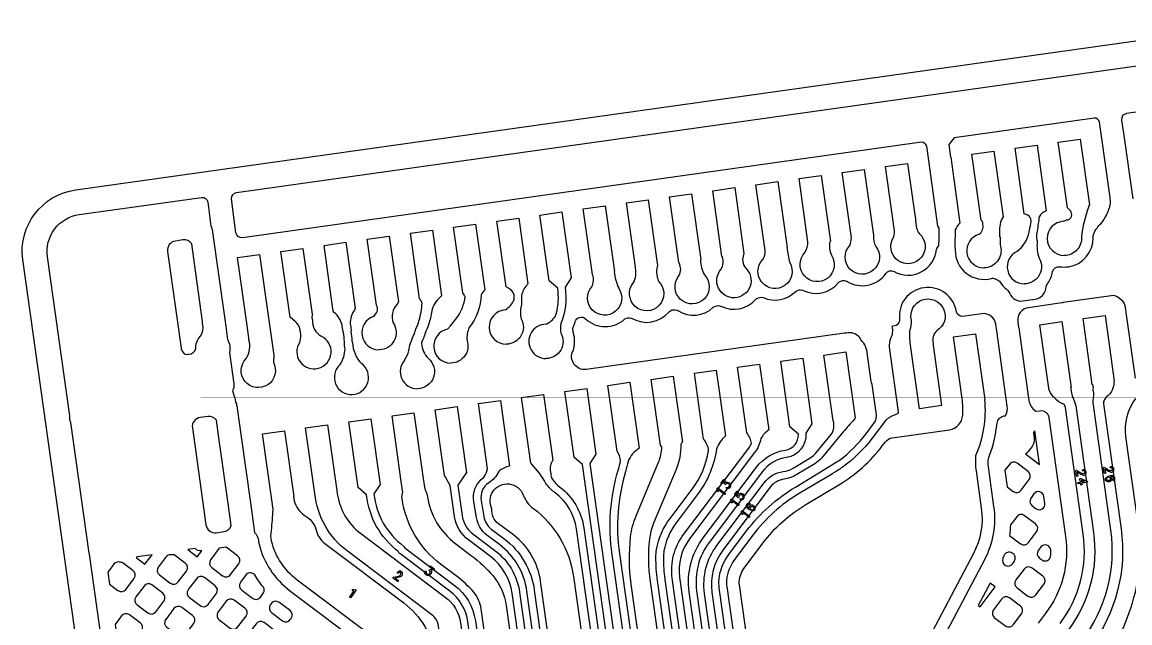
# Model space of a CAD drawing. Extents: x 176 to 489, y 37 to 258.
# Drawn here: x 221.88 to 230.77, y 152.39 to 157.21 of the extents above; entities that cross this region are included whole.
import ezdxf

# ---------------------------------------------------------------- set-up
doc = ezdxf.new("R2010")
doc.units = 0
for name, color, linetype in [('bak_bak_ttr1-bcq7360', 9, 'Continuous'), ('bak_outline', 8, 'Continuous'), ('biaozhu1', 5, 'Continuous'), ('quyukuang', 6, 'Continuous')]:
    doc.layers.add(name, color=color, linetype=linetype)

msp = doc.modelspace()

# ---------------------------------------------------------------- linework, layer by layer
at = {"layer": 'bak_bak_ttr1-bcq7360'}
for p, q in [((230.0462, 153.6611), (230.0082, 153.9317)), ((229.9347, 153.7452), (230.0462, 153.6611))]:
    msp.add_line(p, q, dxfattribs=at)
for points in [[(223.5628, 155.7933, -0.353993), (223.6011, 155.8436), (231.2271, 156.9154, -0.356817)], [(231.2783, 156.5512), (230.744, 156.4761, -0.05622), (230.7416, 156.4754, 0.406576), (230.7051, 156.4245), (230.7198, 156.3206), (230.7199, 156.3206), (230.794, 155.7929)], [(230.2417, 155.6127, 0.069948), (230.253, 155.6191, -0.217122), (230.2752, 155.6242, 0.301188), (230.3059, 155.6649, -0.09892), (230.3029, 155.6752, 0.229678), (230.2826, 155.7092, -0.073191), (230.2766, 155.7145), (230.271, 155.7194), (230.2711, 155.7198), (230.197, 156.2471), (230.3733, 156.2719), (230.4476, 155.7442), (230.4401, 155.7327, -0.065088), (230.4387, 155.7258, 0.055549), (230.3828, 155.4869, -0.439254), (230.2458, 155.3378)], [(228.7376, 154.0598), (228.7371, 154.0598), (228.7028, 154.3036, -0.067239), (228.6964, 154.3264), (228.6611, 154.5781, 0.066596), (228.6363, 154.6336, -0.103635), (228.6032, 154.6793, 0.288797), (228.4969, 154.7154, -0.132157), (228.4826, 154.7158), (226.4083, 154.4242, -0.608828), (226.3028, 154.5725, 0.161551), (226.3055, 154.7163, -0.051754), (226.3019, 154.7489, -0.04794), (226.3035, 154.7583, 0.019299), (226.3202, 154.8069, -0.556719), (226.404, 154.8294, 0.395201), (226.7187, 154.8286), (226.7332, 154.8354, -0.110295), (226.7549, 154.838), (226.7733, 154.8343, -0.028326), (226.7785, 154.8323, 0.365149), (227.0705, 154.8843, -0.038026), (227.0763, 154.8891), (227.0925, 154.8983, -0.136094), (227.1191, 154.9021), (227.137, 154.898, -0.036555), (227.1437, 154.8951, 0.34729), (227.4277, 154.9221, -0.024885), (227.4317, 154.9249), (227.447, 154.9324, -0.110204), (227.4687, 154.9355), (227.4861, 154.9323, -0.018702), (227.4895, 154.9312, 0.343663), (227.7674, 154.9847, -0.03415), (227.7727, 154.9889), (227.7904, 154.9987, -0.114169), (227.8126, 155.0028), (227.8275, 155.0006, -0.012746), (227.8297, 154.9999, 0.315693), (228.0896, 155.0501), (228.1062, 155.0586, -0.113364), (228.1284, 155.062), (228.1455, 155.059, -0.022481), (228.1497, 155.0576, 0.349996), (228.4304, 155.1178, -0.037782), (228.4362, 155.1226), (228.4531, 155.1322, -0.132642), (228.479, 155.1362), (228.4961, 155.1325, -0.03306), (228.5022, 155.1301, 0.399124), (228.8127, 155.1931, -0.384476), (228.8793, 155.2083, 0.538551), (229.2197, 155.3862, -0.184333), (229.239, 155.4164, 0.015534), (229.2414, 155.5573, 0.026279), (229.2315, 155.5733), (229.2313, 155.5733), (229.1571, 156.101), (229.1573, 156.101), (229.1413, 156.2145, 0.32093), (229.0989, 156.2465), (223.6493, 155.4806, -0.35977), (223.5984, 155.5193), (223.5628, 155.7933)], [(229.8647, 155.3712, 0.203159), (229.9624, 155.5282, -0.10587), (229.9665, 155.5389, 0.014633), (229.9784, 155.6142, -0.107143), (229.9781, 155.6169, 0.317811), (229.9525, 155.6617, 0.057022), (229.9244, 155.6709), (229.9244, 155.6713), (229.8503, 156.1984), (230.0267, 156.2232), (230.1009, 155.6958), (230.1008, 155.6955, 0.135006), (230.0424, 155.6491, -0.013042), (230.0413, 155.6351, -0.021239), (230.024, 155.5204, 0.051301), (230.0239, 155.4631, -0.165733), (230.0278, 155.4458, 0.113214), (230.0431, 155.3177, -0.581217), (229.9249, 155.11)], [(229.5613, 155.5082, 0.313171), (229.5926, 155.5875, -0.114588), (229.5926, 155.5999, 0.05483), (229.5868, 155.6141), (229.5778, 155.622), (229.5779, 155.6224), (229.5037, 156.1497), (229.6801, 156.1745), (229.7544, 155.6468), (229.7376, 155.621, 0.09656), (229.7265, 155.49, -0.15299), (229.7305, 155.4741, 0.046144), (229.733, 155.4112, -0.491527), (229.6, 155.2388)], [(228.4639, 156.0036), (228.6402, 156.0283), (228.7145, 155.5007), (228.7129, 155.4982, 0.123311), (228.7322, 155.4104)], [(228.7322, 155.4104, -2.176891), (228.5237, 155.4189, 0.090674), (228.5375, 155.4801), (228.4639, 156.0036)], [(228.8105, 156.0523), (228.9869, 156.0771), (229.0475, 155.6457, -0.163537), (229.0517, 155.6287, 0.012957), (229.0512, 155.6192), (229.0599, 155.5571, 0.063539), (229.0799, 155.5142)], [(229.0799, 155.5142, -2.24321), (228.8772, 155.4869, 0.096176), (228.8806, 155.5535), (228.8105, 156.0523)], [(227.7707, 155.9061), (227.947, 155.9309), (228.0213, 155.4032), (228.0199, 155.401, 0.045423), (228.0426, 155.2804)], [(228.1173, 155.9549), (228.2936, 155.9796), (228.3678, 155.4519), (228.3669, 155.4518), (228.3637, 155.4476, 0.147492), (228.3763, 155.3417)], [(228.3763, 155.3417, -2.106309), (228.1641, 155.3614, 0.134446), (228.1885, 155.4487), (228.1173, 155.9549)], [(227.0775, 155.8087), (227.2538, 155.8335), (227.3281, 155.3058), (227.3258, 155.3023, 0.140233), (227.3587, 155.1814)], [(228.0426, 155.2804, -2.032129), (227.8263, 155.3068, 0.167948), (227.8458, 155.3775), (227.8448, 155.3784), (227.8448, 155.3788), (227.7707, 155.9061)], [(223.1426, 147.8066), (222.4219, 152.9421, -0.032841), (222.42, 152.9483), (222.2724, 153.9983, -0.098272), (222.265, 154.0513), (222.0855, 155.328, -0.414219), (222.3406, 155.6665), (223.3218, 155.8044, -0.359817), (223.3727, 155.7656), (223.3976, 155.5744, -0.08244), (223.4063, 155.5467), (223.4413, 155.2977), (223.4414, 155.2977), (223.5156, 154.77), (223.5155, 154.77), (223.5302, 154.6649, -0.204207), (223.5452, 154.5581), (223.5805, 154.3074, -0.167166), (223.5695, 154.2507), (223.5875, 154.2021, -0.02039), (223.5894, 154.1943), (223.5935, 154.164, -0.100843), (223.6053, 154.1306), (223.6403, 153.8816), (223.6404, 153.8816), (223.7146, 153.3539), (223.7145, 153.3539), (223.7479, 153.1158, -0.185314), (223.7783, 153.0493, 0.025821), (223.7839, 153.0202, 0.172879), (224.0279, 152.6503), (224.6609, 152.1733, -0.198371)], [(226.3843, 155.7113), (226.5606, 155.7361), (226.6349, 155.2084), (226.6343, 155.2074, 0.082969), (226.6696, 155.0744)], [(226.7309, 155.76), (226.9072, 155.7848), (226.9815, 155.2571), (226.9802, 155.2551, -0.050397), (226.9789, 155.2498, 0.15653), (226.9764, 155.1795, -0.048826), (226.9773, 155.1742, 0.111381), (226.9926, 155.1271)], [(226.9926, 155.1271, -2.250437), (226.7886, 155.1203, 0.178341), (226.8039, 155.2359, -0.07916), (226.8033, 155.2446), (226.7309, 155.76)], [(227.3587, 155.1814, -2.225142), (227.1531, 155.1751, 0.254142), (227.1541, 155.2787), (227.1515, 155.281), (227.1516, 155.2814), (227.0775, 155.8087)], [(226.0871, 154.7857, 0.109064), (226.1625, 154.851, 0.028679), (226.1687, 154.87, 0.103119), (226.1798, 155.0755), (226.1117, 155.1349), (226.1118, 155.1353), (226.0377, 155.6626), (226.214, 155.6874), (226.2883, 155.1597), (226.2392, 155.0838, -0.132358), (226.2062, 154.7922, 0.100374), (226.2054, 154.7158, -0.574218), (226.0857, 154.5107)], [(226.6696, 155.0744, -2.045467), (226.453, 155.0872, 0.21962), (226.4612, 155.1811), (226.4583, 155.1836), (226.4584, 155.184), (226.3843, 155.7113)], [(225.2955, 154.7466), (225.3209, 154.7726), (225.3693, 154.8368, 0.134042), (225.4374, 155.0075, 0.048353), (225.4189, 155.0375), (225.4186, 155.0375), (225.3445, 155.5652), (225.5208, 155.5899), (225.595, 155.0622), (225.5945, 155.0622, 0.057803), (225.566, 155.023, -0.150153), (225.4706, 154.7602, 0.148582), (225.4529, 154.6551, -0.511672), (225.3224, 154.4742)], [(225.7601, 154.9008, 0.118307), (225.8304, 154.9802), (225.8303, 155.0225, 0.206729), (225.7803, 155.0774, -0.135618), (225.769, 155.0867), (225.7652, 155.0862), (225.6911, 155.6139), (225.8674, 155.6386), (225.9416, 155.1109), (225.9387, 155.1105, -0.083434), (225.9338, 155.1029, 0.135191), (225.8903, 155.0164), (225.8904, 154.9453, -0.108469), (225.8877, 154.9328, 0.142472), (225.8879, 154.8291, -0.568568), (225.767, 154.626)], [(224.7256, 154.94), (224.7254, 154.94), (224.6513, 155.4677), (224.8276, 155.4925), (224.9017, 154.9648), (224.9013, 154.9647), (224.9005, 154.964, -0.181148), (224.8924, 154.9465, 0.295735), (224.8595, 154.7964, -0.603894), (224.7462, 154.581)], [(224.9509, 154.4969, 0.076457), (224.9851, 154.575, -0.076308), (225.0207, 154.6895, 0.042667), (225.0322, 154.7201, -0.039453), (225.0468, 154.7586, 0.03994), (225.0662, 154.8101, 0.049563), (225.0927, 154.9563, 0.054001), (225.0722, 154.9888), (224.9979, 155.5164), (225.1742, 155.5412), (225.2484, 155.0135, 0.13964), (225.172, 154.908, -0.035097), (225.1485, 154.7968, -0.039877), (225.1257, 154.7364, 0.039116), (225.1146, 154.707, -0.042695), (225.0994, 154.6668, 0.02342), (225.087, 154.6381, -0.063121), (225.0882, 154.6313, 0.184571), (225.1395, 154.5133, -0.709828), (225.0538, 154.2682)], [(223.9581, 155.3703), (224.1344, 155.3951), (224.2087, 154.8674), (224.2073, 154.8358, -0.148823), (224.211, 154.8202, 0.289668), (224.2827, 154.6899)], [(224.3047, 155.419), (224.481, 155.4438), (224.5551, 154.9161), (224.5548, 154.916, -0.131675), (224.5491, 154.9002, 0.153891), (224.5148, 154.7907, -0.050203), (224.5215, 154.74, -0.101984), (224.5205, 154.727, -0.002628), (224.5289, 154.6533, -0.119031), (224.5331, 154.6386, 0.186467), (224.6054, 154.4705)], [(224.4345, 154.4628, 0.134222), (224.4735, 154.5887, -0.037539), (224.4682, 154.6362, -0.079504), (224.4694, 154.6464, 0.002644), (224.461, 154.7199, -0.066203), (224.4578, 154.7278, -0.053759), (224.45, 154.782, 0.153582), (224.3883, 154.8783, -0.242811), (224.3768, 154.9058), (224.3047, 155.419)], [(224.1101, 154.6427, 0.165734), (224.1147, 154.726, -0.131614), (224.1145, 154.7402, 0.163898), (224.073, 154.8083), (224.0321, 154.8426), (224.0322, 154.843), (223.9581, 155.3703)], [(229.2776, 152.2747), (229.6066, 152.8975, 0.157732), (229.6811, 153.3244), (229.6391, 153.6237, -0.037184), (229.6346, 153.6929, -0.094492), (229.639, 153.7162, 0.069231), (229.7067, 153.9935, -0.346461), (229.7612, 154.05), (229.7739, 154.0518, 0.158668), (229.788, 154.1279), (229.777, 154.2059), (229.7769, 154.2059), (229.7028, 154.7336), (229.7029, 154.7336), (229.6955, 154.786, 0.408482), (229.5839, 154.8705), (229.4296, 154.8488, -0.350786), (229.379, 154.8861, 0.988807), (228.9233, 154.8223, -0.10925), (228.9186, 154.8011, -0.234766), (228.8844, 154.7722), (228.862, 154.7691, -0.185369), (228.8503, 154.6712, 0.075147), (228.8406, 154.6028), (228.9134, 154.0845, -0.291942), (228.8941, 154.0617, 0.094814), (228.8121, 154.0162), (228.703, 153.8714, -0.075813), (228.4625, 153.6367, -0.015538), (228.3841, 153.5865), (228.1184, 153.4276, 0.096876), (227.7441, 153.0913), (227.6011, 152.9015, 0.136394), (227.535, 152.7332, 0.060799), (227.536, 152.6803), (229.2967, 140.1527, 0.170445)], [(229.0181, 154.8184, -1.995912), (229.2211, 154.733, 0.265034), (229.1923, 154.6321, -0.133134), (229.1919, 154.6178), (229.26, 154.1333), (229.0837, 154.1085), (229.0096, 154.6362), (229.0097, 154.6362), (229.0074, 154.6526, -0.063312), (229.0065, 154.72)], [(230.8167, 154.3524), (230.7426, 154.8797), (230.7427, 154.8798), (230.7365, 154.924, 0.197341), (230.7022, 154.9822), (230.6771, 155.0011, 0.19568), (230.6223, 155.0149), (230.2369, 154.9608, -0.104166), (230.2253, 154.9566), (229.9574, 154.9189, 0.414228), (229.8723, 154.806), (229.879, 154.7584), (229.8791, 154.7584), (229.9532, 154.2307), (229.9531, 154.2307), (229.961, 154.1748, 0.216843), (230.0166, 154.0875), (230.0498, 154.0921, -0.414245), (230.1215, 154.0381), (230.2558, 153.0825, -0.202006), (230.0917, 152.4628), (230.0352, 152.3874, 0.077104)], [(230.3902, 152.2501, 0.198861), (230.6187, 153.1333), (230.4766, 154.1586, -0.109369), (230.4767, 154.1705, 0.106858), (230.4781, 154.2591, -0.134621), (230.4791, 154.2736, 0.032239), (230.4742, 154.3003), (230.47, 154.3033), (230.4701, 154.3037), (230.396, 154.831), (230.5723, 154.8558), (230.6466, 154.3281), (230.6433, 154.324, -0.241113), (230.5851, 154.2039, -0.01957), (230.5795, 154.1957), (230.5685, 154.1812, 0.198864), (230.5599, 154.1479), (230.7009, 153.1448, -0.198861), (230.4565, 152.2002)], [(229.0065, 154.72, -0.154337), (229.0068, 154.7366, 0.091215), (229.0181, 154.8184)], [(230.2114, 152.3847, 0.198989), (230.3973, 153.1024), (230.2544, 154.1191, 0.154686), (230.2427, 154.1436, -0.048489), (230.2377, 154.1451, -0.192473), (230.1257, 154.2549), (230.1235, 154.2546), (230.0494, 154.7823), (230.2257, 154.8071), (230.2999, 154.2794), (230.2962, 154.2789, 0.021689), (230.2994, 154.2552, 0.078678), (230.3247, 154.1724, -0.08412), (230.327, 154.1644, -0.06905), (230.3366, 154.1306), (230.4795, 153.114, -0.19901), (230.2778, 152.3345)], [(227.6373, 152.7225, -0.13675), (227.6834, 152.8398), (227.8263, 153.0294, -0.09688), (228.1711, 153.3392), (228.4368, 153.4981, 0.096882), (228.7844, 153.8102), (228.8094, 153.8432, -0.161866), (228.8639, 153.8752), (229.3232, 153.9398, 0.357385), (229.4301, 154.0567, 0.044212), (229.4257, 154.1898), (229.3562, 154.6849), (229.5325, 154.7097), (229.6066, 154.182), (229.6054, 154.1818, -0.124671), (229.533, 153.7295, 0.053086), (229.537, 153.6089), (229.579, 153.3101), (229.5792, 153.3101)], [(228.871, 141.002), (227.2356, 152.6388, -0.198779), (227.3473, 153.0715), (227.7755, 153.6398, -0.199021), (228.007, 153.7761, 0.391994), (228.1113, 153.9043), (228.0438, 153.9623), (228.0438, 153.9627), (227.9697, 154.49), (228.1461, 154.5148), (228.2203, 153.9871), (228.1709, 153.912, -0.398363), (228.0152, 153.7167, 0.198927), (227.8234, 153.6037), (227.3952, 153.0354, 0.198774), (227.295, 152.6472), (228.9304, 141.0103, 0.007988)], [(228.3924, 154.0113), (228.3905, 154.011), (228.3163, 154.5387), (228.4927, 154.5635), (228.5668, 154.0358), (228.5663, 154.0358, -0.156491), (228.5591, 154.0206, 0.007951), (228.4699, 153.9222), (228.2958, 153.7114, -0.085052), (228.2429, 153.6662), (228.1, 153.5804, -0.100996), (227.9971, 153.5441, 0.198629), (227.8853, 153.478), (227.5054, 152.9739, 0.198823), (227.4177, 152.6349), (228.8359, 142.5442, 0.058028)], [(228.6336, 140.9686), (226.9806, 152.7305, -0.035634), (226.9682, 152.9136, -0.042556), (226.9736, 152.9786, -0.119073), (227.0817, 153.2276), (227.259, 153.4628, 0.121196), (227.3911, 153.7714, 0.143022), (227.3508, 153.8649), (227.2765, 154.3926), (227.4528, 154.4174), (227.527, 153.8897, 0.135544), (227.4539, 153.786, -0.129388), (227.3068, 153.4267), (227.1296, 153.1914, 0.119089), (227.0326, 152.9683, 0.042519), (227.0282, 152.9134, 0.035651), (227.0399, 152.7388), (228.693, 140.977, 0.007864)], [(228.7523, 140.9853), (227.0993, 152.7471, -0.198705), (227.1906, 153.0998), (227.7125, 153.7925, 0.050178), (227.7341, 153.828, 0.146528), (227.6974, 153.9136), (227.6231, 154.4413), (227.7994, 154.4661), (227.8736, 153.9384), (227.873, 153.9383, 0.105381), (227.8097, 153.8681, -0.115554), (227.7604, 153.7564), (227.2385, 153.0638, 0.198694), (227.1587, 152.7554), (228.8117, 140.9937, 0.007893)], [(228.3046, 140.9225), (226.6161, 152.937, -0.107672), (226.6675, 153.6223, 0.022587), (226.6842, 153.6893, 0.128978), (226.6576, 153.7675), (226.5833, 154.2952), (226.7596, 154.32), (226.8338, 153.7923, 0.147733), (226.7445, 153.6856, -0.025161), (226.7249, 153.6051, 0.107652), (226.6754, 152.9454), (228.3639, 140.9309, 0.007679)], [(228.4233, 140.9392), (226.7702, 152.7014, -0.063199), (226.7652, 153.0795, -0.071309), (226.8091, 153.2482), (226.99, 153.68, 0.095305), (227.0152, 153.8012, 0.022882), (227.0044, 153.8162), (227.0041, 153.8162), (226.9299, 154.3439), (227.1062, 154.3687), (227.1804, 153.841), (227.18, 153.8409, 0.027008), (227.1674, 153.8215, -0.107266), (227.1306, 153.6213), (226.9497, 153.1893, 0.071567), (226.9166, 153.062, 0.063125), (226.9212, 152.7226), (228.5742, 140.9604, 0.007756)], [(227.9464, 142.5056), (226.3789, 153.6594), (226.3107, 153.7188), (226.3108, 153.7192), (226.2367, 154.2465), (226.413, 154.2713), (226.4873, 153.7436), (226.4382, 153.6677), (228.0058, 142.5139, 0.010631)], [(227.3691, 142.4245), (225.9329, 152.644, 0.198786), (225.7127, 153.018), (225.611, 153.0946, -0.19894), (225.5285, 153.2348), (225.5081, 153.3598, -0.301188), (225.5878, 153.5589, 0.074787), (225.6172, 153.6247), (225.5435, 154.149), (225.7198, 154.1738), (225.7941, 153.6464, 0.145109), (225.7063, 153.6039, -0.145572), (225.6264, 153.5126, 0.312243), (225.5668, 153.372), (225.5878, 153.2432, 0.198904), (225.6471, 153.1425), (225.7488, 153.0659, -0.198792), (225.9923, 152.6524), (227.4285, 142.4329, 0.009058)], [(227.8277, 142.4887), (226.3304, 153.143, 0.198834), (226.1591, 153.4336, -0.064915), (226.0955, 153.496, -0.138673), (226.0852, 153.5069, 0.07468), (225.9693, 153.6657, -0.053269), (225.9656, 153.6703), (225.9643, 153.6701), (225.8901, 154.1978), (226.0664, 154.2225), (226.1406, 153.6948), (226.1389, 153.6946, -0.065346), (226.1362, 153.6881, 0.213414), (226.1249, 153.5863, -0.140685), (226.1254, 153.5711, 0.070993), (226.1375, 153.5398, 0.072534), (226.1953, 153.4814, -0.19875), (226.3897, 153.1513), (227.8871, 142.4971, 0.009149)], [(231.2696, 140.4959), (229.9603, 149.8125, -0.19894), (230.5286, 152.0103, 0.071068), (230.7272, 152.3703), (230.7631, 152.4654, 0.125979), (230.841, 153.1638), (230.7396, 153.8854, -0.199109), (230.8181, 154.1892, 0.04499)], [(226.9898, 142.3714), (225.5661, 152.5017, 0.142778), (225.506, 152.6354, 0.054465), (225.3664, 152.7665), (225.2404, 152.8615, -0.198918), (224.931, 153.3866, -0.127048), (224.9368, 153.4371), (224.9246, 153.5239), (224.9244, 153.5239), (224.8503, 154.0516), (225.0266, 154.0764), (225.1008, 153.5487), (225.1006, 153.5487), (225.1128, 153.4618, -0.127078), (225.1323, 153.4149, 0.19892), (225.3626, 153.0237), (225.4885, 152.9289, -0.054643), (225.6608, 152.767, -0.142563), (225.7673, 152.5299), (227.191, 142.3997, 0.008987)], [(227.2504, 142.4079), (225.8142, 152.6271, 0.199019), (225.6402, 152.9224), (225.4641, 153.0551, -0.19874), (225.3531, 153.2435), (225.318, 153.4931), (225.2709, 153.5726), (225.271, 153.573), (225.1969, 154.1003), (225.3732, 154.1251), (225.4475, 153.5974), (225.3784, 153.4938), (225.4124, 153.2519, 0.198741), (225.5002, 153.103), (225.6763, 152.9703, -0.199015), (225.8736, 152.6354), (227.3098, 142.4162, 0.009035)], [(238.9207, 87.9006), (232.4852, 133.6917, 0.017693), (232.4342, 133.9745, 0.017182), (232.4188, 134.0352, -0.019749), (232.3825, 134.1823, 0.019373), (232.3656, 134.251, 0.118259), (231.4309, 135.8999, -0.170342), (229.2373, 140.1444), (227.4767, 152.6719, -0.060854), (227.4753, 152.7394, -0.136423), (227.5532, 152.9376), (227.6962, 153.1274, -0.096876), (228.0876, 153.479), (228.4284, 153.686, 0.002304), (228.4393, 153.6939, 0.072372), (228.6552, 153.9075), (228.7269, 154.0054, 0.098099), (228.7376, 154.0598)], [(226.6357, 142.3213), (225.2243, 152.3641, 0.198934), (225.1709, 152.4547), (224.4907, 152.9673, -0.208858), (224.2314, 153.4265), (224.2312, 153.4265), (224.1571, 153.9542), (224.3334, 153.979), (224.4076, 153.4513), (224.4074, 153.4513), (224.4109, 153.4264, 0.198919), (224.5977, 153.1093), (225.2779, 152.5967, -0.198917), (225.4004, 152.3889), (226.8118, 142.346, 0.008912)], [(226.8715, 142.3522), (225.4597, 152.3974, 0.198761), (225.314, 152.6447), (224.9132, 152.9467, -0.117743), (224.8993, 152.9636, -0.203205), (224.6458, 153.4158), (224.5777, 153.4752), (224.5778, 153.4756), (224.5037, 154.0029), (224.68, 154.0277), (224.7543, 153.5), (224.7052, 153.4241, 0.20758), (224.9426, 153.0059, -0.148123), (224.9528, 152.9919), (225.3501, 152.6925, -0.198758), (225.519, 152.4058), (226.9308, 142.3605, 0.008922)], [(227.3584, 152.6266, -0.198823), (227.4575, 153.01), (227.8374, 153.5141, -0.199103), (227.989, 153.6035, 0.100732), (228.0692, 153.6318), (228.2122, 153.7177, 0.084962), (228.2497, 153.7497), (228.3744, 153.9008, 0.216581), (228.3924, 154.0113)], [(226.2116, 142.262), (224.8335, 152.0679, 0.198483), (224.7233, 152.2554), (224.0891, 152.7333, -0.172253), (223.8841, 153.0446, -0.118118), (223.8835, 153.1304, 0.007977), (223.8962, 153.2985), (223.885, 153.3778), (223.8849, 153.3778), (223.8107, 153.9055), (223.987, 153.9303), (224.0612, 153.4026), (224.0611, 153.4026), (224.0658, 153.3689, 0.169479), (224.1452, 153.2534, -0.22002), (224.2417, 153.1326, 0.171907), (224.311, 153.0272), (224.9451, 152.5494, -0.19866), (225.1982, 152.1191), (226.5763, 142.3133, 0.008848)], [(230.0082, 153.9317), (229.9972, 153.9171), (230.0035, 153.872, -0.200421), (229.9862, 153.8057), (229.9556, 153.7651, -0.081715), (229.9347, 153.7452)], [(231.4296, 140.5181), (230.1308, 149.76, -0.195211), (230.6783, 151.9406, 0.195105), (231.1135, 153.6758)], [(237.6059, 87.2344), (231.1236, 133.3585, 0.040698), (231.0604, 133.6391), (230.937, 134.0344, 0.111942), (230.4406, 134.8901), (230.0709, 135.2886, -0.025071), (229.5162, 135.9496, -0.023753), (229.0544, 136.6243, -0.006069), (228.9471, 136.8033, -0.003104), (228.9073, 136.8719, -0.095144), (227.8569, 139.9452), (227.7647, 140.6007, -0.007327), (227.7277, 140.8386), (227.6136, 141.6507, -0.009059), (227.4879, 142.4408), (226.0427, 152.7245, 0.1987), (225.8241, 153.095), (225.7048, 153.185, -0.259244), (225.6524, 153.3035, -1.063461), (225.9038, 153.4156)], [(225.9038, 153.4156, 0.152901), (225.9845, 153.308, -0.198729), (226.3067, 152.7618), (227.752, 142.4779, 0.009087), (227.8766, 141.695, -0.010456), (227.8774, 141.6897), (227.9918, 140.8757, 0.007387), (228.028, 140.6437, -0.008656), (228.0286, 140.6395), (228.121, 139.9823, 0.127654), (229.729, 136.1104, 0.025063), (230.2664, 135.47), (230.6361, 135.0715, -0.047569), (230.9249, 134.6941, -0.064029), (231.1916, 134.1139), (231.315, 133.7187, -0.040702), (231.3877, 133.3958), (237.8715, 87.2596, -0.061024)], [(229.5792, 153.3101, -0.157735), (229.5156, 152.9457), (229.1843, 152.3187, 0.013545), (229.0983, 152.1458), (229.0981, 152.1455, 0.023435), (228.9731, 151.8355, -0.007427), (228.9588, 151.7973, 0.014268), (228.9559, 151.7905, 0.129945), (228.6987, 149.6378), (230.0175, 140.2545, 0.17111), (231.9857, 136.4608, -0.03261), (232.3891, 135.9742, -0.004362), (232.4483, 135.891, -0.085224), (233.1417, 134.4028, -0.017413), (233.1494, 134.3697), (233.1512, 134.3584, 0.026614), (233.1802, 134.2417, 0.01347), (233.1824, 134.2351, 0.002989), (233.1834, 134.2319, -0.008925), (233.1885, 134.2136, -0.000972), (233.192, 134.1982, -0.020756), (233.2655, 133.8025), (239.2133, 91.4822)], [(223.324, 152.9684), (223.3224, 152.9681, -0.230812), (223.2695, 152.9853), (223.213, 152.9774)], [(222.9247, 152.9369), (222.804, 152.9199, -0.014765), (222.7986, 152.9141)], [(239.0821, 87.922), (232.6463, 133.715, 0.017682), (232.5935, 134.0089, 0.01723), (232.5752, 134.0808, -0.019719), (232.5419, 134.2151, 0.019284), (232.5222, 134.2957, 0.118839), (231.5435, 136.0177, -0.170363), (229.3986, 140.1665), (227.6381, 152.6946), (227.6378, 152.6951, -0.059522), (227.6373, 152.7225)], [(238.8019, 87.8844), (232.3665, 133.6748, 0.017666), (232.3171, 133.9488, 0.017267), (232.3034, 134.0018, -0.019768), (232.2648, 134.1582, 0.019335), (232.2502, 134.2178, 0.118011), (231.3456, 135.8151, -0.170229), (229.1185, 140.1282), (228.7848, 142.5028, -0.052436), (228.7765, 142.5359), (227.3584, 152.6266)]]:
    msp.add_lwpolyline(points, format="xyb", dxfattribs=at)
for points in [[(229.3189, 156.2281), (229.3333, 156.1258), (229.3335, 156.1258), (229.4076, 155.5981), (229.4072, 155.598, 0.078958), (229.3685, 155.5427, -0.014453), (229.3656, 155.4043, -0.120559), (229.37, 155.3809, 0.501182), (229.6608, 155.1544, -0.127371), (229.6859, 155.152), (229.717, 155.1369, -0.100928), (229.7315, 155.1232, 0.078803), (229.7793, 155.0693, -0.017551), (229.7846, 155.0647, -0.100316), (229.8079, 155.0315, 0.331606), (229.9121, 154.9731), (230.0126, 154.9872, 0.333999), (230.0968, 155.073, -0.115815), (230.1139, 155.1164, 0.107608), (230.1512, 155.2068, -0.408254), (230.2095, 155.248, 0.074712), (230.2778, 155.2476, 0.382598), (230.4758, 155.4825, -0.071255), (230.4813, 155.5104, 0.019236), (230.4894, 155.5304, -0.084912), (230.5083, 155.5583, -0.118665), (230.5397, 155.5932, 0.089472), (230.6097, 155.7273, -0.019009), (230.6169, 155.7625, 0.011916), (230.613, 155.8019), (230.5436, 156.2958), (230.5437, 156.2959), (230.5279, 156.4079, 0.338732), (230.4839, 156.4411), (229.3604, 156.2832)], [(227.4241, 155.8574), (227.6004, 155.8822), (227.6747, 155.3545), (227.6734, 155.3526, -0.060142), (227.6717, 155.3462, 0.265594), (227.6857, 155.2387, -2.415423), (227.4916, 155.2279, 0.201408), (227.5018, 155.3265), (227.4981, 155.3297), (227.4982, 155.3301)], [(223.0489, 155.37), (223.1581, 154.5933, -0.054581), (223.1594, 154.588, 0.362356), (223.2091, 154.543, -0.113898), (223.221, 154.5462, 0.336341), (223.275, 154.5902, -0.195936), (223.3116, 154.6873, 0.215288), (223.3303, 154.7924, -0.135479), (223.3306, 154.807), (223.2651, 155.2729), (223.2652, 155.2729), (223.2428, 155.4322, 0.273196), (223.1728, 155.4623), (223.1119, 155.4538, 0.407141)], [(223.6117, 155.3216), (223.788, 155.3464), (223.8622, 154.8187), (223.8621, 154.8187), (223.8988, 154.5572, -0.072689), (223.8983, 154.4806, -2.015591), (223.6818, 154.5136, 0.210038), (223.7024, 154.661, -0.142257), (223.7025, 154.6763), (223.686, 154.7939), (223.6859, 154.7939)], [(223.248, 153.9539), (223.3573, 153.1762, 0.408625), (223.4413, 153.1131), (223.5015, 153.1216, 0.273941), (223.5608, 153.1699), (223.5384, 153.3291), (223.5383, 153.3291), (223.4641, 153.8568), (223.4642, 153.8568), (223.4419, 154.0161, 0.273124), (223.3718, 154.0462), (223.311, 154.0377, 0.40729)], [(229.7687, 153.6139), (229.7874, 153.4806), (229.8345, 153.4451, -0.05617), (229.8367, 153.4439, 0.407145), (229.8985, 153.4541), (229.9638, 153.5407, -0.055736), (229.965, 153.5429, 0.407132), (229.9548, 153.6047), (229.8682, 153.67, -0.055693), (229.866, 153.6712, 0.407245), (229.8042, 153.661)], [(229.9773, 153.3917, 0.407357), (229.9875, 153.3299), (230.02, 153.3055, 0.650202), (230.0902, 153.3482), (230.082, 153.4059, 0.650448), (230.0021, 153.4252), (229.9785, 153.3939, -0.055842)], [(229.8042, 153.0921), (229.8936, 153.0248, -0.055957), (229.8958, 153.0236, 0.407054), (229.9576, 153.0338), (230.023, 153.1206, -0.056012), (230.0242, 153.1228, 0.407201), (230.014, 153.1846), (229.9272, 153.2499, -0.055736), (229.925, 153.2511, 0.406797), (229.8633, 153.241), (229.8136, 153.1751, -0.02515)], [(223.3944, 152.8948, 0.407209), (223.4045, 152.833), (223.4913, 152.7677, -0.055842), (223.4935, 152.7665, 0.407023), (223.5553, 152.7766), (223.6206, 152.8633, -0.055477), (223.6218, 152.8655, 0.407232), (223.6116, 152.9273), (223.5204, 152.996), (223.4641, 152.9881), (223.3956, 152.897, -0.055998)], [(230.0363, 152.9714, 0.407195), (230.0465, 152.9096), (230.0691, 152.8925, 0.502399), (230.1354, 152.9231, 0.017909), (230.1368, 152.973, 0.686542), (230.057, 152.9994), (230.0375, 152.9736, -0.055998)], [(222.9743, 152.8358, 0.407262), (222.9845, 152.774), (223.0711, 152.7087, -0.055957), (223.0733, 152.7075, 0.407179), (223.1351, 152.7177), (223.2004, 152.8044, -0.055693), (223.2016, 152.8066, 0.407231), (223.1914, 152.8684), (223.1027, 152.9352, -0.068613), (223.0652, 152.9366, 0.13163), (223.0409, 152.9248), (222.9755, 152.838, -0.055957)], [(229.7514, 152.9055, 0.908433), (229.8316, 152.8666), (229.8424, 152.8809, -0.055842), (229.8436, 152.8831, 0.455479), (229.8273, 152.9491, 0.490221), (229.7596, 152.9279, -0.005379), (229.7532, 152.9117, -0.032928)], [(222.5694, 152.7975), (222.583, 152.701), (222.6511, 152.6497, -0.055693), (222.6533, 152.6485, 0.407231), (222.7151, 152.6587), (222.7803, 152.7453, -0.056012), (222.7815, 152.7475, 0.407036), (222.7714, 152.8093), (222.6862, 152.8735, -0.051206), (222.6587, 152.8792, 0.294845), (222.6099, 152.8512)], [(229.8558, 152.7318, 0.40678), (229.866, 152.6701), (229.9527, 152.6047, -0.056291), (229.9549, 152.6035, 0.406471), (230.0166, 152.6137), (230.0858, 152.7055, 0.002627), (230.0881, 152.7113, -0.071571), (230.0885, 152.7134, 0.327242), (230.0732, 152.7641), (229.9863, 152.8297, -0.055679), (229.9841, 152.8308, 0.407058), (229.9223, 152.8206), (229.857, 152.734, -0.056012)], [(223.2139, 152.6553, 0.407268), (223.224, 152.5935), (223.3108, 152.5281, -0.055957), (223.313, 152.5269, 0.407059), (223.3748, 152.5371), (223.4401, 152.6238, -0.055523), (223.4413, 152.6259, 0.407195), (223.4311, 152.6877), (223.3443, 152.7531, -0.055998), (223.3421, 152.7543, 0.407192), (223.2803, 152.7441), (223.215, 152.6575, -0.055998)], [(223.634, 152.7142, 0.407093), (223.6442, 152.6524), (223.7308, 152.5872, -0.055957), (223.7331, 152.586, 0.407282), (223.7949, 152.5962), (223.8202, 152.6297, 0.266261), (223.8192, 152.675, -0.038514), (223.7493, 152.7738, 0.454847), (223.6811, 152.7772), (223.6352, 152.7164, -0.056456)], [(222.7938, 152.5963, 0.407215), (222.804, 152.5345), (222.8906, 152.4692, -0.055998), (222.8928, 152.468, 0.407195), (222.9546, 152.4782), (223.0199, 152.5648, -0.055998), (223.0211, 152.567, 0.407179), (223.0109, 152.6288), (222.9243, 152.6941, -0.055693), (222.9221, 152.6953, 0.407245), (222.8603, 152.6851), (222.795, 152.5985, -0.056012)], [(223.4535, 152.4747, 0.407284), (223.4637, 152.4129), (223.5503, 152.3476, -0.055957), (223.5525, 152.3464, 0.407248), (223.6144, 152.3566), (223.6796, 152.4432, -0.056279), (223.6808, 152.4454, 0.407198), (223.6706, 152.5072), (223.584, 152.5725, -0.055842), (223.5818, 152.5737, 0.407331), (223.52, 152.5635), (223.4547, 152.4769, -0.056456)], [(223.8736, 152.5337, 0.406986), (223.8837, 152.4719), (223.9704, 152.4066, -0.055848), (223.9726, 152.4054, 0.406314), (224.0344, 152.4156), (224.0409, 152.4243, -0.055905), (224.0421, 152.4265, 0.406842), (224.0319, 152.4882), (223.9412, 152.5567, 0.353151), (223.8848, 152.5492), (223.8748, 152.5359, -0.055736)], [(229.6753, 152.4922, 0.40641), (229.6855, 152.4305), (229.7722, 152.3652, -0.056291), (229.7744, 152.364, 0.406584), (229.8361, 152.3741), (229.9014, 152.4609, -0.055585), (229.9026, 152.463, 0.406482), (229.8925, 152.5248), (229.8058, 152.5901, -0.056062), (229.8036, 152.5913, 0.406912), (229.7418, 152.5811), (229.6765, 152.4944, -0.056093)], [(222.6285, 152.3775), (222.6421, 152.2807), (222.71, 152.2295, -0.056279), (222.7122, 152.2283, 0.407195), (222.774, 152.2385), (222.8394, 152.3253, -0.055998), (222.8406, 152.3275, 0.407179), (222.8304, 152.3893), (222.7438, 152.4545, -0.055998), (222.7416, 152.4557, 0.407268), (222.6798, 152.4455)], [(223.0333, 152.4158, 0.407175), (223.0435, 152.354), (223.1303, 152.2886, -0.055957), (223.1325, 152.2874, 0.407076), (223.1943, 152.2976), (223.2596, 152.3842, -0.055477), (223.2608, 152.3864, 0.407232), (223.2506, 152.4482), (223.1638, 152.5136, -0.055693), (223.1616, 152.5148, 0.407218), (223.0998, 152.5046), (223.0345, 152.418, -0.055736)], [(223.6931, 152.2942, 0.407), (223.7032, 152.2324), (223.7899, 152.1671, -0.055848), (223.7921, 152.1659, 0.406679), (223.8539, 152.1761), (223.9192, 152.2627, -0.055571), (223.9204, 152.2649, 0.406788), (223.9102, 152.3267), (223.8235, 152.392, -0.055736), (223.8213, 152.3932, 0.407028), (223.7595, 152.383), (223.6943, 152.2964, -0.055998)]]:
    msp.add_lwpolyline(points, format="xyb", close=True, dxfattribs=at)
for points in [[(222.7986, 152.9141), (222.8681, 152.8617), (222.9247, 152.9369)], [(223.213, 152.9774), (223.2881, 152.9208), (223.324, 152.9684)]]:
    msp.add_lwpolyline(points, dxfattribs=at)
msp.add_lwpolyline([(229.5553, 152.5286), (229.5691, 152.5182), (229.6894, 152.6778), (229.6499, 152.7076)], close=True, dxfattribs=at)
for centre, radius, start, end in [((230.2458, 155.4753), 0.1375, 91.69932, 270), ((229.6, 155.3763), 0.1375, 106.35782, 270.00002), ((229.9249, 155.2475), 0.1375, 115.96824, 270), ((224.6614, 154.9083), 0.0715, 302.58404, 26.35072), ((224.7462, 154.7185), 0.1375, 109.63347, 269.99996), ((225.767, 154.7635), 0.1375, 92.87224, 270), ((226.0857, 154.6482), 0.1375, 89.43536, 270), ((224.2239, 154.5656), 0.1375, 145.88153, 64.69329), ((225.3224, 154.6117), 0.1375, 101.27559, 269.99998), ((225.0538, 154.4057), 0.1375, 138.4664, 269.99993), ((224.5248, 154.3591), 0.1375, 131.02855, 54.11201)]:
    msp.add_arc(centre, radius, start, end, dxfattribs=at)
at = {"layer": 'bak_outline'}
msp.add_lwpolyline([(230.6006, 88.2723), (223.4812, 138.9295, -0.021809), (223.3982, 139.7973), (223.0237, 146.9405, 0.014503), (222.9766, 147.5184, 0.002809), (222.9757, 147.5264, 0.00798), (222.9435, 147.7847), (222.9427, 147.7912), (221.8865, 155.3064, -0.410507), (222.3128, 155.8647), (231.8273, 157.2018, -0.145242), (232.389, 157.1114), (232.609, 157.0057, -0.250757), (233.1658, 156.2437), (235.086, 142.5801, 0.255094), (236.8108, 140.2811), (238.5334, 139.4968, -0.256396), (241.4132, 135.6422), (248.2991, 86.6457, -0.207725)], format="xyb", dxfattribs=at)
at = {"layer": 'biaozhu1'}
for p, q in [((230.4078, 153.5241), (230.3821, 153.5352)), ((225.1125, 152.7878), (225.1123, 152.7922)), ((224.5107, 152.5998), (224.5447, 152.6449))]:
    msp.add_line(p, q, dxfattribs=at)
for points in [[(230.3381, 153.6088, -0.64972), (230.3458, 153.6136), (230.3823, 153.5903, 0.341305), (230.4108, 153.5944)], [(230.3495, 153.5994), (230.3535, 153.5705, -1), (230.3436, 153.5692), (230.3381, 153.6088)], [(230.4108, 153.5944, 0.571307), (230.3969, 153.6091, -1), (230.3955, 153.619)], [(230.5604, 153.6328, -0.64972), (230.5682, 153.6377), (230.6046, 153.6143, 0.341305), (230.6331, 153.6184)], [(230.5718, 153.6235), (230.5759, 153.5946, -1), (230.566, 153.5932), (230.5604, 153.6328)], [(230.6112, 153.601), (230.6005, 153.6052, -0.055628), (230.5996, 153.6057), (230.5718, 153.6235)], [(230.6331, 153.6184, 0.571307), (230.6193, 153.6332, -1), (230.6179, 153.6431)], [(227.5133, 153.5249), (227.4999, 153.5071, -1), (227.4919, 153.5131)], [(227.4919, 153.5131), (227.5109, 153.5382, -0.596977), (227.5196, 153.5369), (227.5274, 153.5157, -1.206785), (227.5436, 153.4648)], [(227.5581, 153.4969, 0.372976), (227.5342, 153.5082), (227.5298, 153.5024, -0.596977), (227.5211, 153.5038), (227.5133, 153.5249)], [(230.3889, 153.5769), (230.3782, 153.5812, -0.055628), (230.3772, 153.5817), (230.3495, 153.5994)], [(230.6423, 153.5315, -1.48679), (230.6415, 153.5427, 0.775047), (230.62, 153.5618, -0.886755), (230.5874, 153.5247), (230.5802, 153.5293, -0.13038), (230.5784, 153.5311), (230.5739, 153.5391, -0.095937), (230.5733, 153.5409, -0.355155), (230.6339, 153.5711)], [(227.4711, 153.4479, -1.523003), (227.4619, 153.4548), (227.4593, 153.4667)], [(227.4593, 153.4667, -0.704404), (227.4671, 153.4719), (227.523, 153.4298, -1), (227.517, 153.4218), (227.4719, 153.4558)], [(227.4719, 153.4558, -0.068688), (227.4719, 153.4544), (227.4711, 153.4479)], [(227.5436, 153.4648), (227.5366, 153.4666, -1), (227.5389, 153.4763, 0.637639), (227.5581, 153.4969)], [(227.6019, 153.4227), (227.6191, 153.4454, -1), (227.6271, 153.4394), (227.6126, 153.4202), (227.6238, 153.41, -0.52335), (227.6628, 153.4256)], [(227.5811, 153.3574, -1.523003), (227.5718, 153.3643), (227.5692, 153.3762)], [(227.5692, 153.3762, -0.704404), (227.5771, 153.3814), (227.633, 153.3392, -1), (227.627, 153.3313), (227.5818, 153.3653)], [(227.5818, 153.3653, -0.068688), (227.5819, 153.3639), (227.5811, 153.3574)], [(227.6681, 153.4064, 0.817515), (227.633, 153.4004, -0.741217), (227.6247, 153.3956), (227.6025, 153.4159, -0.391466), (227.6019, 153.4227)], [(227.6465, 153.3761, -1), (227.6489, 153.3858, 0.637639), (227.6681, 153.4064)], [(227.7199, 153.3498, -1.486725), (227.7125, 153.3413, 0.774995), (227.7142, 153.3126)], [(227.667, 153.2636, -1.523003), (227.6577, 153.2705), (227.6551, 153.2825)], [(227.6551, 153.2825, -0.704404), (227.663, 153.2876), (227.7189, 153.2455, -1), (227.7128, 153.2375), (227.6677, 153.2715)], [(227.6677, 153.2715, -0.068688), (227.6677, 153.2702), (227.667, 153.2636)], [(227.7603, 153.2922, -0.402929), (227.6933, 153.3263, -0.177991), (227.693, 153.3298)], [(225.1123, 152.7922, -0.080839), (225.1124, 152.7937), (225.1141, 152.8007, -1), (225.1238, 152.7983, 0.637839), (225.1445, 152.7791)], [(225.1724, 152.8239), (225.1546, 152.8373, -1), (225.1607, 152.8453), (225.1858, 152.8264, -0.596977), (225.1844, 152.8177), (225.1633, 152.8099, -1.081167), (225.1125, 152.7878)], [(225.1445, 152.7791, 0.372881), (225.1558, 152.8031), (225.15, 152.8074, -0.596977), (225.1513, 152.8161), (225.1724, 152.8239)], [(224.8606, 152.7473, -0.648509), (224.8626, 152.7562), (224.9049, 152.7655, 0.34156), (224.9222, 152.7885)], [(224.8753, 152.7487), (224.8985, 152.7312, -1), (224.8925, 152.7232), (224.8606, 152.7473)], [(224.919, 152.7607), (224.9084, 152.7561, -0.057849), (224.9074, 152.7558), (224.8753, 152.7487)], [(224.9222, 152.7885, 0.570974), (224.902, 152.7891, -1), (224.894, 152.7952)], [(224.5368, 152.6457, -1.523003), (224.5437, 152.6549), (224.5557, 152.6575, -0.704404), (224.5608, 152.6497), (224.5187, 152.5938, -1), (224.5107, 152.5998)], [(224.5447, 152.6449, -0.068688), (224.5434, 152.6449), (224.5368, 152.6457)]]:
    msp.add_lwpolyline(points, format="xyb", dxfattribs=at)
msp.add_lwpolyline([(230.356, 153.5168), (230.3742, 153.5193), (230.3709, 153.5427, -0.595216), (230.378, 153.5479), (230.4279, 153.5262, -0.768179), (230.4268, 153.5166), (230.3855, 153.5108), (230.3868, 153.5016, -1), (230.3769, 153.5002), (230.3756, 153.5094), (230.3574, 153.5069, -1)], format="xyb", close=True, dxfattribs=at)
msp.add_lwpolyline([(230.3821, 153.5352), (230.3841, 153.5207), (230.4078, 153.5241)], dxfattribs=at)
for centre, radius in [((230.5995, 153.546), 0.0151), ((227.7398, 153.3093), 0.015)]:
    msp.add_circle(centre, radius, dxfattribs=at)
for centre, radius, start, end in [((230.3992, 153.5968), 0.0225, 242.54537, 99.41925), ((230.6215, 153.6209), 0.0225, 242.54537, 99.41925), ((230.6293, 153.5494), 0.0221, 305.86618, 78.13247), ((227.6513, 153.402), 0.0263, 259.5635, 63.91233), ((227.7145, 153.329), 0.0215, 75.54279, 177.9624), ((227.7374, 153.3112), 0.0233, 53.08184, 176.39388), ((227.7397, 153.3072), 0.0255, 323.98035, 62.58096), ((224.9123, 152.7821), 0.0225, 287.54858, 144.41329)]:
    msp.add_arc(centre, radius, start, end, dxfattribs=at)
at = {"layer": 'quyukuang', "const_width": 0.001}
msp.add_lwpolyline([(223.3151, 144.3446), (223.3151, 154.1982), (232.8448, 154.1982), (232.8448, 144.3446)], close=True, dxfattribs=at)

doc.saveas('drawing.dxf')
